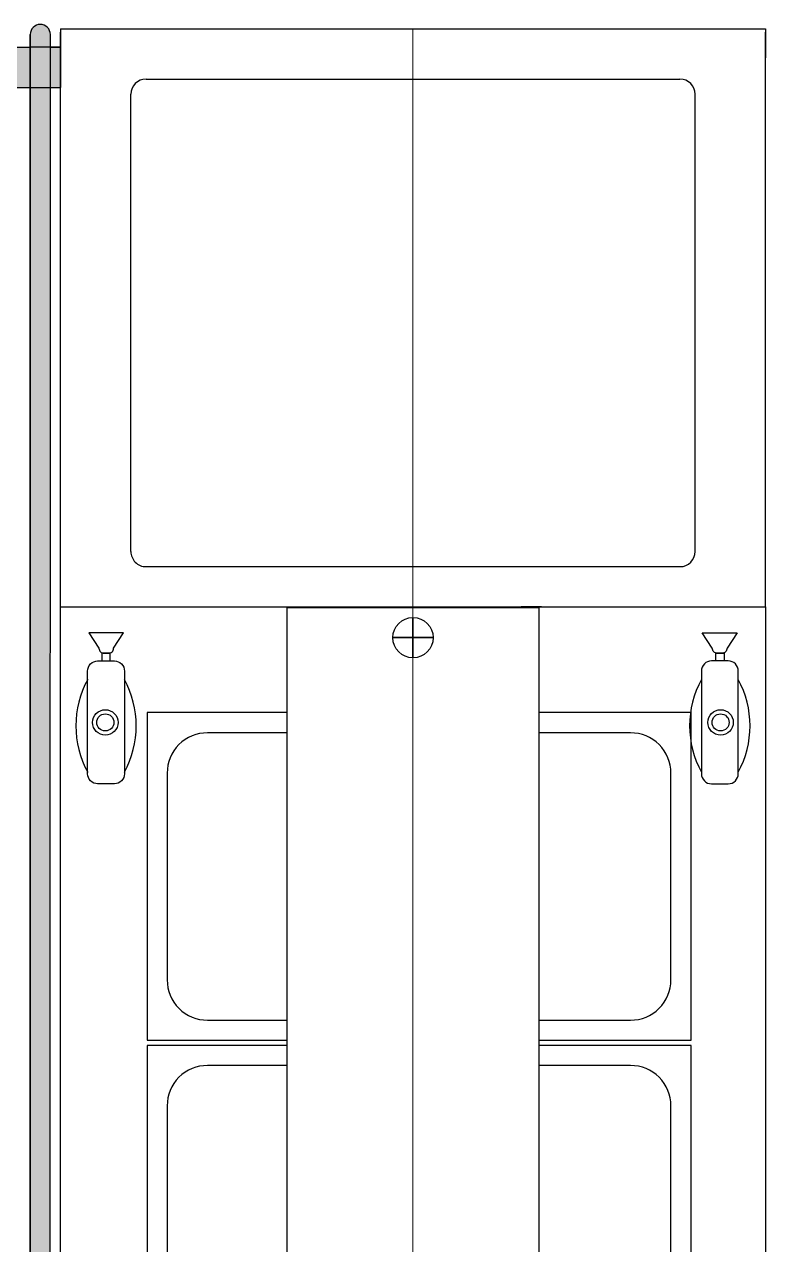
# Model space of a CAD drawing. Header units: centimetres. Extents: x 54005 to 61405, y 90310 to 94744.
# Drawn here: x 56548.1 to 56621.6, y 91748.7 to 91869.7 of the extents above; entities that cross this region are included whole.
import ezdxf

# ---------------------------------------------------------------- set-up
doc = ezdxf.new("R2010")
doc.units = ezdxf.units.CM
doc.header["$LTSCALE"] = 25
doc.linetypes.add('DASHDOT2', pattern=[0.5, 0.25, -0.125, 0, -0.125])
doc.layers.get('0').update_dxf_attribs({"lineweight": 0})
doc.layers.add('BA_axis', color=5, linetype='DASHDOT2')
doc.layers.add('OC-Mutfak_Ekipman', color=252, linetype='Continuous')

# ---------------------------------------------------------------- blocks, each defined once
blk = doc.blocks.new('salatabar')
at = {"layer": 'OC-Mutfak_Ekipman'}
h = blk.add_hatch(color=256, dxfattribs=at)
h.dxf.hatch_style = 1
h.paths.add_polyline_path([(93530.03, -81107.49, 0.414212), (93531.03, -81108.49, 0.41421), (93532.03, -81107.49), (93532.04, -80959.49, 0.414217), (93531.04, -80958.49, 0.414216), (93530.04, -80959.49)])
h.paths.add_polyline_path([(93522.03, -81107.49, 0.414217), (93523.03, -81108.49, 0.414216), (93524.03, -81107.49), (93524.04, -80959.49, 0.414212), (93523.04, -80958.49, 0.41421), (93522.04, -80959.49)])
h.paths.add_polyline_path([(93514.03, -81107.49, 0.414217), (93515.03, -81108.49, 0.41421), (93516.03, -81107.49), (93516.04, -80959.49, 0.414217), (93515.04, -80958.49, 0.41421), (93514.04, -80959.49)])
h.paths.add_polyline_path([(93508.04, -80959.49, 0.414217), (93507.04, -80958.49, 0.41421), (93506.04, -80959.49), (93506.03, -81107.49, 0.414217), (93507.03, -81108.49, 0.41421), (93508.03, -81107.49)])
h.paths.add_polyline_path([(93498.03, -81107.49, 0.414217), (93499.03, -81108.49, 0.41421), (93500.03, -81107.49), (93500.04, -80959.49, 0.414217), (93499.04, -80958.49, 0.41421), (93498.04, -80959.49)])
h = blk.add_hatch(color=256, dxfattribs=at)
h.dxf.hatch_style = 1
h.paths.add_polyline_path([(93530.04, -80964.76), (93530.04, -80960.76), (93524.04, -80960.76), (93524.04, -80964.76)])
h.paths.add_polyline_path([(93522.04, -80964.76), (93522.04, -80960.76), (93516.04, -80960.75), (93516.04, -80964.75)])
h.paths.add_polyline_path([(93508.04, -80960.75), (93508.04, -80964.75), (93514.04, -80964.75), (93514.04, -80960.75)])
h.paths.add_polyline_path([(93506.04, -80964.75), (93506.04, -80960.75), (93500.04, -80960.75), (93500.04, -80964.75)])
h.paths.add_polyline_path([(93498.04, -80964.75), (93498.04, -80960.75), (93497.04, -80960.75), (93497.04, -80964.75)])
h.paths.add_polyline_path([(93524.03, -81106.23), (93530.03, -81106.23), (93530.03, -81102.23), (93524.03, -81102.23)])
h.paths.add_polyline_path([(93522.03, -81106.23), (93522.03, -81102.23), (93516.03, -81102.23), (93516.03, -81106.23)])
h.paths.add_polyline_path([(93514.03, -81106.23), (93514.03, -81102.23), (93508.03, -81102.23), (93508.03, -81106.23)])
h.paths.add_polyline_path([(93506.03, -81106.23), (93506.03, -81102.23), (93500.03, -81102.23), (93500.03, -81106.23)])
h.paths.add_polyline_path([(93498.03, -81106.23), (93498.03, -81102.23), (93497.03, -81102.23), (93497.03, -81106.23)])
for p, q in [((93498.04, -80959.49), (93498.03, -81107.49)), ((93500.04, -80959.49), (93500.03, -81107.49)), ((93500.03, -81107.49), (93500.04, -80959.49)), ((93462.04, -81047.67), (93462.04, -81045.67)), ((93462.04, -81045.67), (93462.04, -81049.67)), ((93462.04, -81047.67), (93460.04, -81047.67)), ((93460.04, -81047.67), (93464.04, -81047.67)), ((93462.04, -81047.67), (93460.04, -81047.67)), ((93460.04, -81047.67), (93462.04, -81047.67)), ((93462.04, -81049.67), (93462.04, -81047.67)), ((93462.04, -81047.67), (93464.04, -81047.67)), ((93464.04, -81047.67), (93462.04, -81047.67)), ((93497.04, -81050.71), (93427.04, -81050.71)), ((93427.04, -81050.71), (93427.04, -81107.71)), ((93434.04, -81050.71), (93434.04, -81050.71)), ((93449.3, -81050.71), (93451.3, -81050.71)), ((93497.04, -81050.71), (93461.6, -81050.71)), ((93474.03, -81050.71), (93472.03, -81050.71)), ((93490.04, -81050.71), (93490.04, -81050.71)), ((93497.04, -81050.71), (93497.04, -81107.71)), ((93488.54, -81054.71), (93435.54, -81054.71)), ((93434.04, -81056.21), (93434.04, -81101.57)), ((93490.04, -81056.21), (93490.04, -81101.57)), ((93500.03, -81102.23), (93497.03, -81102.23)), ((93497.03, -81102.23), (93497.03, -81106.23)), ((93497.03, -81106.23), (93497.03, -81102.23)), ((93498.03, -81102.23), (93497.03, -81102.23)), ((93506.03, -81102.23), (93500.03, -81102.23)), ((93488.54, -81103.07), (93435.54, -81103.07)), ((93427.04, -81108.07), (93427.04, -81105.19)), ((93497.04, -81108.07), (93497.04, -81105.19)), ((93497.03, -81106.23), (93500.03, -81106.23)), ((93498.03, -81106.23), (93497.03, -81106.23)), ((93506.03, -81106.23), (93500.03, -81106.23)), ((93497.04, -81108.07), (93427.04, -81108.07)), ((93499.03, -81108.49), (93499.03, -81108.49))]:
    blk.add_line(p, q, dxfattribs=at)
for points in [[(93497.04, -80898.07), (93497.04, -81050.71), (93427.04, -81050.71), (93427.04, -80898.07)], [(93497.04, -80898.07), (93497.04, -81050.71), (93427.04, -81050.71), (93427.04, -80898.07)], [(93449.54, -81050.67), (93449.54, -80898.07), (93474.54, -80898.07), (93474.54, -81050.67)], [(93431.17, -81045.36), (93431.99, -81045.36), (93431.99, -81046.12), (93431.17, -81046.12)], [(93431.17, -81045.36), (93431.99, -81045.36), (93431.99, -81046.12), (93431.17, -81046.12)], [(93492.92, -81045.36), (93492.1, -81045.36), (93492.1, -81046.12), (93492.92, -81046.12)], [(93492.92, -81045.36), (93492.1, -81045.36), (93492.1, -81046.12), (93492.92, -81046.12)]]:
    blk.add_lwpolyline(points, close=True, dxfattribs=at)
for points in [[(93449.54, -80974.73), (93434.44, -80974.73), (93434.44, -81007.23), (93449.54, -81007.23)], [(93449.54, -80974.73), (93434.44, -80974.73), (93434.44, -81007.23), (93449.54, -81007.23)], [(93474.54, -81007.23), (93488.44, -81007.23), (93488.44, -80974.73), (93474.54, -80974.73)], [(93474.54, -81007.23), (93488.44, -81007.23), (93488.44, -80974.73), (93474.54, -80974.73)], [(93449.54, -81007.73), (93434.44, -81007.73), (93434.44, -81040.23), (93449.54, -81040.23)], [(93449.54, -81007.73), (93434.44, -81007.73), (93434.44, -81040.23), (93449.54, -81040.23)], [(93474.54, -81040.23), (93488.44, -81040.23), (93488.44, -81007.73), (93474.54, -81007.73)], [(93474.54, -81040.23), (93488.44, -81040.23), (93488.44, -81007.73), (93474.54, -81007.73)]]:
    blk.add_lwpolyline(points, dxfattribs=at)
for points in [[(93449.54, -80976.73), (93440.44, -80976.73, 0.414214), (93436.44, -80980.73), (93436.44, -81001.23, 0.414214), (93440.44, -81005.23), (93449.54, -81005.23)], [(93449.54, -80976.73), (93440.44, -80976.73, 0.414214), (93436.44, -80980.73), (93436.44, -81001.23, 0.414214), (93440.44, -81005.23), (93449.54, -81005.23)], [(93474.54, -81005.23), (93482.44, -81005.23, 0.414214), (93486.44, -81001.23), (93486.44, -80980.73, 0.414214), (93482.44, -80976.73), (93474.54, -80976.73)], [(93474.54, -81005.23), (93482.44, -81005.23, 0.414214), (93486.44, -81001.23), (93486.44, -80980.73, 0.414214), (93482.44, -80976.73), (93474.54, -80976.73)], [(93449.54, -81009.73), (93440.44, -81009.73, 0.414214), (93436.44, -81013.73), (93436.44, -81034.23, 0.414214), (93440.44, -81038.23), (93449.54, -81038.23)], [(93449.54, -81009.73), (93440.44, -81009.73, 0.414214), (93436.44, -81013.73), (93436.44, -81034.23, 0.414214), (93440.44, -81038.23), (93449.54, -81038.23)], [(93474.54, -81038.23), (93482.44, -81038.23, 0.414214), (93486.44, -81034.23), (93486.44, -81013.73, 0.414214), (93482.44, -81009.73), (93474.54, -81009.73)], [(93474.54, -81038.23), (93482.44, -81038.23, 0.414214), (93486.44, -81034.23), (93486.44, -81013.73, 0.414214), (93482.44, -81009.73), (93474.54, -81009.73)]]:
    blk.add_lwpolyline(points, format="xyb", dxfattribs=at)
for points in [[(93430.75, -81045.36), (93432.41, -81045.36, 0.414214), (93433.41, -81044.36), (93433.41, -81034.17, 0.414214), (93432.41, -81033.17), (93430.75, -81033.17, 0.414214), (93429.75, -81034.17), (93429.75, -81044.36, 0.414214)], [(93430.75, -81045.36), (93432.41, -81045.36, 0.414214), (93433.41, -81044.36), (93433.41, -81034.17, 0.414214), (93432.41, -81033.17), (93430.75, -81033.17, 0.414214), (93429.75, -81034.17), (93429.75, -81044.36, 0.414214)], [(93493.34, -81045.36), (93491.68, -81045.36, -0.414214), (93490.68, -81044.36), (93490.68, -81034.17, -0.414214), (93491.68, -81033.17), (93493.34, -81033.17, -0.414214), (93494.34, -81034.17), (93494.34, -81044.36, -0.414214)], [(93493.34, -81045.36), (93491.68, -81045.36, -0.414214), (93490.68, -81044.36), (93490.68, -81034.17, -0.414214), (93491.68, -81033.17), (93493.34, -81033.17, -0.414214), (93494.34, -81034.17), (93494.34, -81044.36, -0.414214)], [(93431.37, -81046.12), (93431.83, -81046.12, -0.414214), (93432.33, -81046.62), (93433.33, -81048.13), (93429.87, -81048.13), (93430.87, -81046.62, -0.414214)], [(93431.37, -81046.12), (93431.83, -81046.12, -0.414214), (93432.33, -81046.62), (93433.33, -81048.13), (93429.87, -81048.13), (93430.87, -81046.62, -0.414214)], [(93492.71, -81046.12), (93492.26, -81046.12, 0.414214), (93491.76, -81046.62), (93490.76, -81048.13), (93494.21, -81048.13), (93493.21, -81046.62, 0.414214)], [(93492.71, -81046.12), (93492.26, -81046.12, 0.414214), (93491.76, -81046.62), (93490.76, -81048.13), (93494.21, -81048.13), (93493.21, -81046.62, 0.414214)]]:
    blk.add_lwpolyline(points, format="xyb", close=True, dxfattribs=at)
for centre, radius in [((93431.51, -81039.26), 1.26), ((93431.51, -81039.26), 1.26), ((93492.58, -81039.26), 1.26), ((93492.58, -81039.26), 1.26), ((93431.51, -81039.26), 0.848), ((93431.51, -81039.26), 0.848), ((93492.58, -81039.26), 0.848), ((93492.58, -81039.26), 0.848), ((93462.04, -81047.67), 2)]:
    blk.add_circle(centre, radius, dxfattribs=at)
for centre, radius, start, end in [((93438.22, -81038.92), 9.63, 151.4633, 208.5367), ((93438.22, -81038.92), 9.63, 151.4633, 208.5367), ((93424.95, -81038.92), 9.63, 331.4633, 28.5367), ((93424.95, -81038.92), 9.63, 331.4633, 28.5367), ((93499.14, -81038.92), 9.63, 151.4633, 208.5367), ((93499.14, -81038.92), 9.63, 151.4633, 208.5367), ((93485.87, -81038.92), 9.63, 331.4633, 28.5367), ((93485.87, -81038.92), 9.63, 331.4633, 28.5367), ((93435.54, -81056.21), 1.5, 90, 180), ((93488.54, -81056.21), 1.5, 360, 90), ((93435.54, -81101.57), 1.5, 180, 270), ((93488.54, -81101.57), 1.5, 270, 360), ((93499.03, -81107.49), 1, 179.9963, 269.9963), ((93499.03, -81107.49), 1, 269.9963, 359.9963)]:
    blk.add_arc(centre, radius, start, end, dxfattribs=at)

msp = doc.modelspace()

# ---------------------------------------------------------------- linework, layer by layer
msp.add_line((56586.64, 91869.27), (56586.64, 91569.27))

# ---------------------------------------------------------------- block references
at = {"layer": 'BA_axis', "linetype": 'ByBlock', "rotation": 180}
msp.add_blockref('salatabar', (150048.68, 10761.2), dxfattribs=at)

doc.saveas('drawing.dxf')
